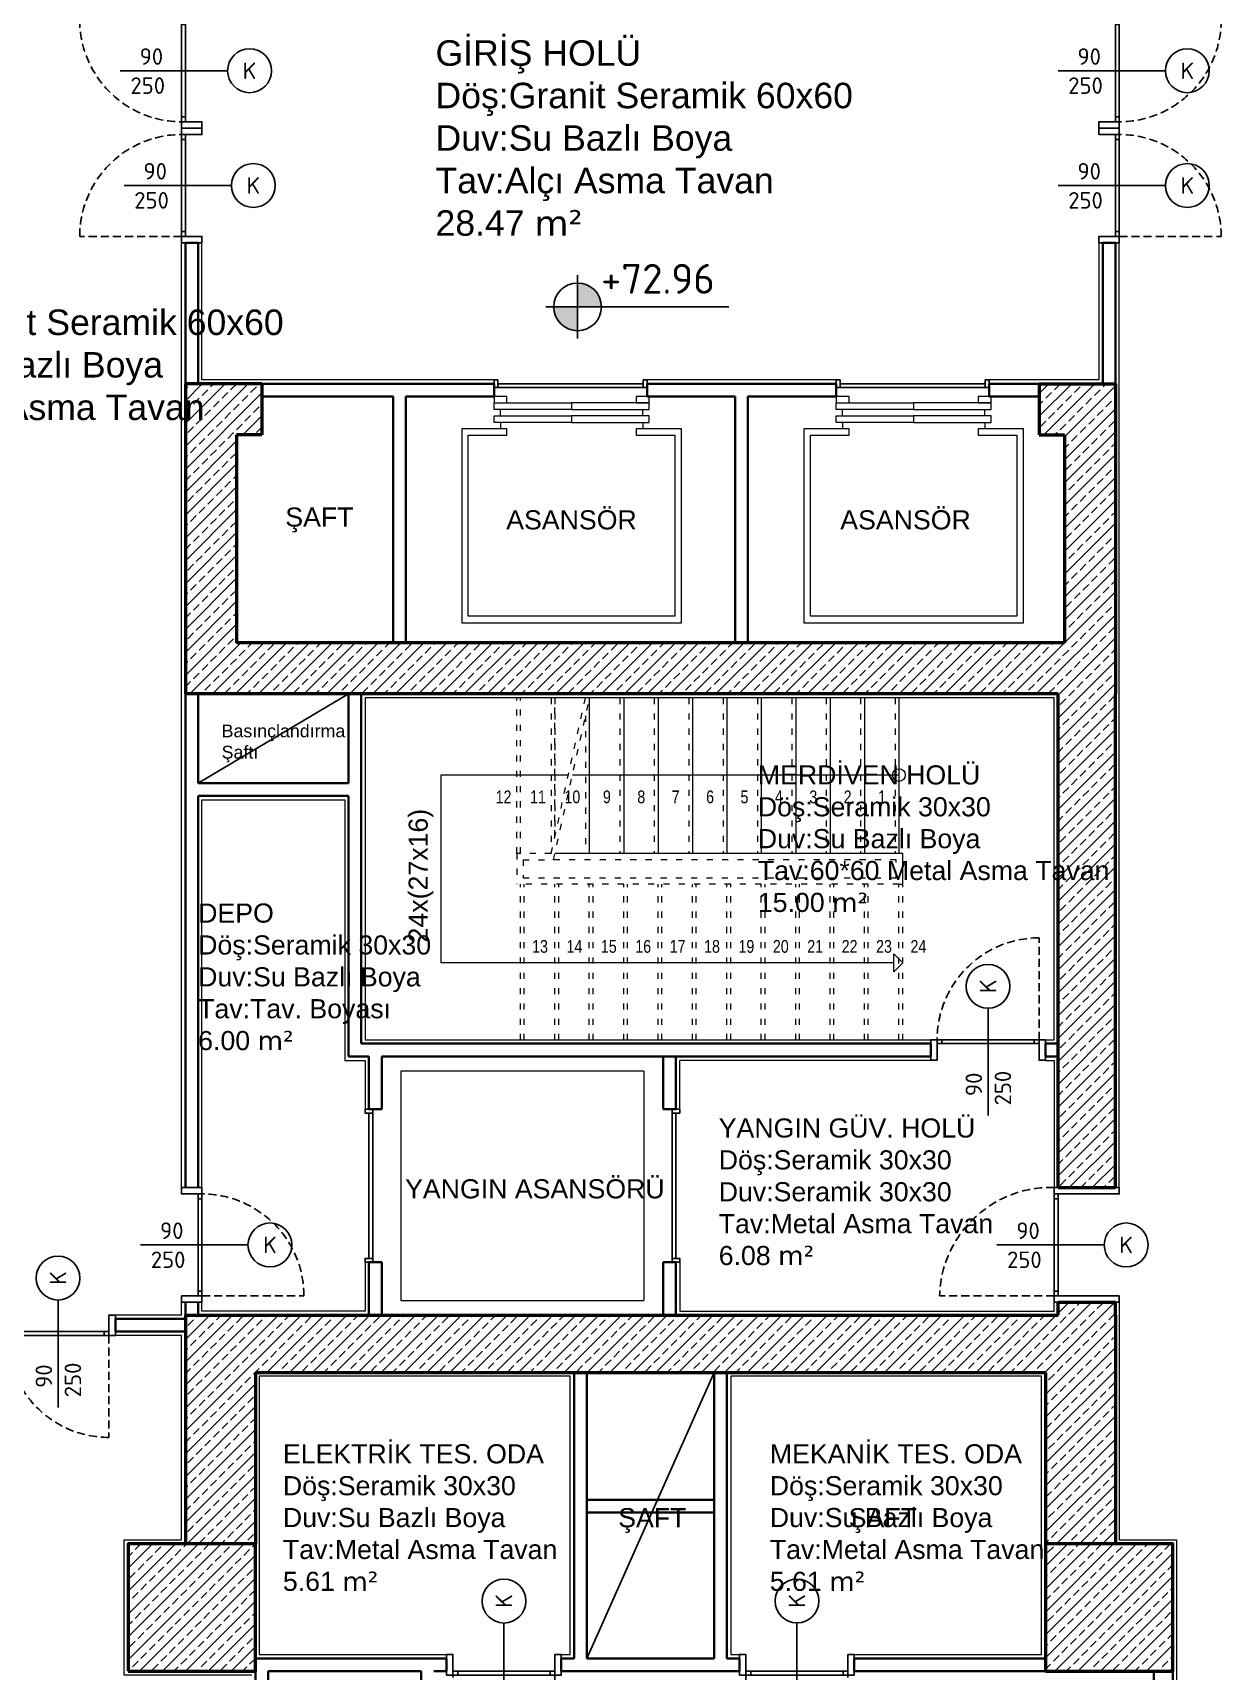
# Model space of a CAD drawing. Header units: millimetres. Extents: x 1443065 to 1517367, y 3763150 to 3779068.
# Drawn here: x 1512990 to 1513923, y 3766437 to 3767722 of the extents above; entities that cross this region are included whole.
import ezdxf
from ezdxf.enums import TextEntityAlignment as Align

# ---------------------------------------------------------------- set-up
doc = ezdxf.new("R2010")
doc.units = ezdxf.units.MM
doc.linetypes.add('ACAD_ISO03W100', pattern=[30, 12, -18])
doc.linetypes.add('HIDDEN', pattern=[9.525, 6.35, -3.175])
for name, color, linetype, lineweight in [('dog', 144, 'Continuous', 5), ('DUVAR', 2, 'Continuous', 35), ('MAHAL', 52, 'Continuous', 13), ('MERDIVEN', 4, 'Continuous', 20), ('SIVA', 3, 'Continuous', 9), ('TASIYICI', 170, 'Continuous', 50), ('TEFRIS', 165, 'Continuous', 15)]:
    doc.layers.add(name, color=color, linetype=linetype, lineweight=lineweight)
for name, color, linetype in [('m-DOG_', 4, 'Continuous'), ('m-DOG_gor', 8, 'Continuous'), ('m-TAR_duvar', 8, 'Continuous'), ('m-TFR_', 1, 'Continuous'), ('m-TFR_vitrifiye', 1, 'Continuous'), ('m-YAZ_kot', 7, 'Continuous'), ('m-YAZ_poz', 7, 'Continuous')]:
    doc.layers.add(name, color=color, linetype=linetype)
doc.styles.add('mono', font='isocpeur.ttf')
doc.styles.add('olculer', font='romans.shx', dxfattribs={"width": 0.8})
doc.styles.get("Standard").update_dxf_attribs({"font": 'arial.ttf'})
pattern_1 = [(45, (-82570.414, -4962.345), (-8.98025612, 8.98025612), []), (45, (-82561.433, -4962.345), (-8.98025612, 8.98025612), [6.35, -3.175])]
pattern_2 = [(45, (89503.326, -87954.949), (-8.98025612, 8.98025612), []), (45, (89512.306, -87954.949), (-8.98025612, 8.98025612), [6.35, -3.175])]

# ---------------------------------------------------------------- blocks, each defined once
blk = doc.blocks.new('Asansör')
at = {"layer": 'dog', "extrusion": (-9.21821e-11, 6.3018e-09, 1)}
for points in [[(-50.7, -142), (-50.7, -147), (-86.2, -147), (-86.2, 5.1), (86.2, 5.1), (86.2, -147), (50.7, -147), (50.7, -142), (81.1, -142), (81.1, 0), (-81.1, 0), (-81.1, -142), (-50.7, -142)], [(-55.8, -152.1), (-55.8, -147)], [(55.8, -152.1), (55.8, -147)], [(-55.8, -157.2), (-55.8, -162.3)], [(55.8, -157.2), (55.8, -162.3)]]:
    blk.add_lwpolyline(points, dxfattribs=at)
for points in [[(-60.8, -157.2), (0, -157.2), (0, -152.1), (-60.8, -152.1)], [(60.8, -157.2), (0, -157.2), (0, -152.1), (60.8, -152.1)], [(-60.8, -167.3), (0, -167.3), (0, -162.3), (-60.8, -162.3)], [(60.8, -167.3), (0, -167.3), (0, -162.3), (60.8, -162.3)], [(-60.8, -172.4), (-60.8, -167.3), (-50.7, -167.3), (-50.7, -172.4)], [(50.7, -172.4), (50.7, -167.3), (60.8, -167.3), (60.8, -172.4)]]:
    blk.add_lwpolyline(points, close=True, dxfattribs=at)
blk = doc.blocks.new('Perde Kapı')
at = {"layer": 'm-DOG_', "linetype": 'HIDDEN'}
blk.add_line((5, 26), (5, 116), dxfattribs=at)
at = {"layer": 'm-DOG_'}
for p, q in [((8.8, 23), (8.8, 26)), ((81.2, 23), (81.2, 26))]:
    blk.add_line(p, q, dxfattribs=at)
for points in [[(0, -25), (5, -25), (5, 26), (0, 26)], [(5, 26), (85, 26), (85, 23), (5, 23)], [(90, -25), (85, -25), (85, 26), (90, 26)]]:
    blk.add_lwpolyline(points, close=True, dxfattribs=at)
at = {"layer": 'm-DOG_', "linetype": 'HIDDEN'}
blk.add_arc((2.7, 28.7), 87.4, 358.2588, 88.4682, dxfattribs=at)
blk = doc.blocks.new('m-penpoz')
blk.add_line((0, -1.625), (0, 0))
blk.add_circle((0, 0.332), 0.332)
blk.add_attdef('POZNO', text='', height=0.18).set_placement((0, 0.332), align=Align.MIDDLE)
blk.add_attdef('HEIGHT', text='', height=0.18, rotation=90).set_placement((0.069, -1.625), align=Align.TOP_LEFT)
blk.add_attdef('WIDTH', text='', height=0.18, rotation=90).set_placement((0, -1.625), align=Align.BOTTOM_LEFT)
blk = doc.blocks.new('90lık Kqpı')
at = {"layer": 'm-DOG_', "linetype": 'HIDDEN'}
blk.add_line((-8, -5), (-88, -5), dxfattribs=at)
at = {"layer": 'm-DOG_'}
for p, q in [((-5, -8.8), (-8, -8.8)), ((-5, -81.2), (-8, -81.2))]:
    blk.add_line(p, q, dxfattribs=at)
for points in [[(8, 0), (8, -5), (-8, -5), (-8, 0)], [(-8, -5), (-8, -85), (-5, -85), (-5, -5)], [(8, -90), (8, -85), (-8, -85), (-8, -90)]]:
    blk.add_lwpolyline(points, close=True, dxfattribs=at)
at = {"layer": 'm-DOG_', "linetype": 'HIDDEN'}
blk.add_arc((-8, -5), 80, 180, 270, dxfattribs=at)
blk = doc.blocks.new('m-plankot')
h = blk.add_hatch(color=256)
h.paths.add_polyline_path([(0, 0.144), (0, 0), (0.144, 0, 0.414214)])
h.paths.add_polyline_path([(0, -0.144), (0, 0), (-0.144, 0, 0.414214)])
for p, q in [((0, 0.192), (0, -0.192)), ((0.9136, 0), (-0.192, 0))]:
    blk.add_line(p, q)
blk.add_circle((0, 0), 0.144)
blk.add_attdef('INCEKOT', (0.1868, 0.1), '', height=0.18)
blk.add_attdef('KABAKOT', text='', height=0.18).set_placement((0.1868, -0.1), align=Align.TOP_LEFT)

msp = doc.modelspace()

# ---------------------------------------------------------------- hatches: boundary and pattern name
at = {"layer": 'm-TAR_duvar'}
h = msp.add_hatch(dxfattribs=at)
h.set_pattern_fill('ANSI33', color=256, scale=2)
h.set_pattern_definition(pattern_2)
h.paths.add_polyline_path([(1513840.3, 3767446.6), (1513780.3, 3767446.6), (1513780.3, 3767406.6), (1513800.3, 3767406.6), (1513800.3, 3767243.3), (1513150.3, 3767243.3), (1513150.3, 3767406.6), (1513170.3, 3767406.6), (1513170.3, 3767446.6), (1513110.3, 3767446.6), (1513110.3, 3767203.2), (1513840.3, 3767203.2)])
h.paths.add_polyline_path([(1513840.3, 3767203.2), (1513795.3, 3767203.2), (1513795.3, 3766816), (1513840.3, 3766816)])
h = msp.add_hatch(dxfattribs=at)
h.set_pattern_fill('ANSI33', color=256, scale=2)
h.set_pattern_definition(pattern_2)
h.paths.add_polyline_path([(1513840.3, 3766716), (1513840.3, 3766726), (1513795.3, 3766726), (1513795.3, 3766716), (1513110.3, 3766716), (1513110.3, 3766536.6), (1513165.3, 3766536.6), (1513165.3, 3766671), (1513785.3, 3766671), (1513785.3, 3766536.6), (1513840.3, 3766536.6)])
h = msp.add_hatch(dxfattribs=at)
h.set_pattern_fill('ANSI33', color=256, scale=2)
h.set_pattern_definition(pattern_1)
h.paths.add_polyline_path([(1513165.1, 3766536.6), (1513065.1, 3766536.6), (1513065.1, 3766436.6), (1513165.1, 3766436.6)])
h = msp.add_hatch(dxfattribs=at)
h.set_pattern_fill('ANSI33', color=256, scale=2)
h.set_pattern_definition(pattern_1)
h.paths.add_polyline_path([(1513885.1, 3766536.6), (1513785.1, 3766536.6), (1513785.1, 3766436.6), (1513885.1, 3766436.6)])

# ---------------------------------------------------------------- linework, layer by layer
at = {"layer": 'DUVAR'}
for p, q in [((1513110.1, 3767557.1), (1513110.1, 3767446.6)), ((1513110.1, 3767557.1), (1513120.1, 3767557.1)), ((1513120.1, 3767557.1), (1513120.1, 3767446.6)), ((1513830.1, 3767446.6), (1513830.1, 3767557.1)), ((1513830.1, 3767557.1), (1513840.1, 3767557.1)), ((1513840.1, 3767446.6), (1513840.1, 3767557.1)), ((1513352.4, 3767446.6), (1513170.1, 3767446.6)), ((1513352.4, 3767436.6), (1513352.4, 3767446.6)), ((1513620.9, 3767446.6), (1513472.4, 3767446.6)), ((1513472.4, 3767436.6), (1513472.4, 3767446.6)), ((1513620.9, 3767436.6), (1513620.9, 3767446.6)), ((1513740.9, 3767436.6), (1513740.9, 3767446.6)), ((1513273.1, 3767436.6), (1513170.1, 3767436.6)), ((1513273.1, 3767436.6), (1513273.1, 3767243.3)), ((1513283.1, 3767436.6), (1513283.1, 3767243.3)), ((1513352.4, 3767436.6), (1513283.1, 3767436.6)), ((1513541.6, 3767436.6), (1513472.4, 3767436.6)), ((1513541.6, 3767243.3), (1513541.6, 3767436.6)), ((1513551.6, 3767243.3), (1513551.6, 3767436.6)), ((1513620.9, 3767436.6), (1513551.6, 3767436.6)), ((1513780.1, 3767436.6), (1513740.9, 3767436.6)), ((1513110.1, 3767203.2), (1513110.1, 3766937.6)), ((1513120.1, 3767203.2), (1513120.1, 3767133.2)), ((1513238.1, 3767203.2), (1513238.1, 3767133.2)), ((1513248.1, 3767203.2), (1513248.1, 3766928.9)), ((1513238.1, 3767133.2), (1513120.1, 3767133.2)), ((1513120.1, 3767123.2), (1513120.1, 3766816)), ((1513238.1, 3767123.2), (1513120.1, 3767123.2)), ((1513238.1, 3767123.2), (1513238.1, 3766928.9)), ((1513110.1, 3766937.6), (1513110.1, 3766816)), ((1513695.1, 3766928.9), (1513248.1, 3766928.9)), ((1513795.1, 3766928.9), (1513785.1, 3766928.9)), ((1513238.1, 3766918.8), (1513254.1, 3766918.8)), ((1513254.1, 3766918.8), (1513254.1, 3766877.4)), ((1513264.3, 3766918.8), (1513273.1, 3766918.8)), ((1513264.3, 3766918.8), (1513695.1, 3766918.8)), ((1513264.3, 3766918.8), (1513264.3, 3766877.4)), ((1513283.3, 3766918.8), (1513570, 3766918.8)), ((1513485, 3766918.8), (1513485, 3766877.4)), ((1513495.1, 3766918.8), (1513495.1, 3766877.4)), ((1513580.1, 3766918.8), (1513695.1, 3766918.8)), ((1513785.1, 3766918.8), (1513795.1, 3766918.8)), ((1513264.3, 3766877.4), (1513254.1, 3766877.4)), ((1513495.1, 3766877.4), (1513485, 3766877.4)), ((1513254.1, 3766757.4), (1513254.1, 3766716)), ((1513264.3, 3766757.4), (1513254.1, 3766757.4)), ((1513264.3, 3766757.4), (1513264.3, 3766716)), ((1513485, 3766757.4), (1513485, 3766716)), ((1513495.1, 3766757.4), (1513485, 3766757.4)), ((1513495.1, 3766757.4), (1513495.1, 3766716)), ((1513110.1, 3766726), (1513110.1, 3766716)), ((1513120.1, 3766726), (1513120.1, 3766716)), ((1513055.1, 3766703), (1513055.1, 3766713)), ((1513110.1, 3766713), (1513055.1, 3766713)), ((1513110.1, 3766703), (1513055.1, 3766703)), ((1513415.1, 3766671), (1513415.1, 3766446.6)), ((1513425.1, 3766671), (1513425.1, 3766446.6)), ((1513525.1, 3766671), (1513525.1, 3766446.6)), ((1513535.1, 3766671), (1513535.1, 3766446.6)), ((1513425.2, 3766571), (1513525.2, 3766571)), ((1513425.2, 3766561), (1513525.2, 3766561)), ((1513315.1, 3766446.6), (1513165.1, 3766446.6)), ((1513315.1, 3766446.6), (1513315.1, 3766436.6)), ((1513415.1, 3766446.6), (1513405.1, 3766446.6)), ((1513405.1, 3766446.6), (1513405.1, 3766436.6)), ((1513525.1, 3766446.6), (1513425.1, 3766446.6)), ((1513545.1, 3766446.6), (1513535.1, 3766446.6)), ((1513545.1, 3766446.6), (1513545.1, 3766436.6)), ((1513785.1, 3766446.6), (1513635.1, 3766446.6)), ((1513635.1, 3766446.6), (1513635.1, 3766436.6)), ((1513165.1, 3766414.6), (1513165.1, 3766436.6)), ((1513295.1, 3766436.6), (1513175.1, 3766436.6)), ((1513175.1, 3766328.6), (1513175.1, 3766436.6)), ((1513295.1, 3766436.6), (1513295.1, 3766328.6)), ((1513315.1, 3766436.6), (1513305.1, 3766436.6)), ((1513545.1, 3766436.6), (1513405.1, 3766436.6)), ((1513785.1, 3766436.6), (1513635.1, 3766436.6)), ((1513870.1, 3766436.6), (1513870.1, 3766426.6)), ((1513885.1, 3766436.6), (1513885.1, 3766426.6))]:
    msp.add_line(p, q, dxfattribs=at)
for points in [[(1513175.1, 3767446.6), (1513352.4, 3767446.6)], [(1513472.4, 3767446.6), (1513620.9, 3767446.6)], [(1513740.9, 3767446.6), (1513780.1, 3767446.6)], [(1513238.1, 3766928.9), (1513238.1, 3766918.8)], [(1513695.1, 3766918.8), (1513695.1, 3766928.9)], [(1513785.1, 3766918.8), (1513785.1, 3766928.9)]]:
    msp.add_lwpolyline(points, dxfattribs=at)
at = {"layer": 'm-DOG_gor', "linetype": 'Continuous'}
for points in [[(1513352.4, 3767443.6), (1513355.4, 3767443.6), (1513355.4, 3767449.6), (1513352.4, 3767449.6)], [(1513469.4, 3767443.6), (1513355.4, 3767443.6), (1513355.4, 3767446.6), (1513469.4, 3767446.6)], [(1513469.4, 3767443.6), (1513472.4, 3767443.6), (1513472.4, 3767449.6), (1513469.4, 3767449.6)], [(1513623.9, 3767443.6), (1513620.9, 3767443.6), (1513620.9, 3767449.6), (1513623.9, 3767449.6)], [(1513623.9, 3767443.6), (1513737.9, 3767443.6), (1513737.9, 3767446.6), (1513623.9, 3767446.6)], [(1513740.9, 3767443.6), (1513737.9, 3767443.6), (1513737.9, 3767449.6), (1513740.9, 3767449.6)], [(1513257.1, 3766877.4), (1513257.1, 3766874.4), (1513251.1, 3766874.4), (1513251.1, 3766877.4)], [(1513257.1, 3766760.4), (1513257.1, 3766874.4), (1513254.1, 3766874.4), (1513254.1, 3766760.4)], [(1513492.1, 3766874.4), (1513492.1, 3766877.4), (1513498.1, 3766877.4), (1513498.1, 3766874.4)], [(1513492.1, 3766874.4), (1513492.1, 3766760.4), (1513495.1, 3766760.4), (1513495.1, 3766874.4)], [(1513257.1, 3766760.4), (1513257.1, 3766757.4), (1513251.1, 3766757.4), (1513251.1, 3766760.4)], [(1513492.1, 3766757.4), (1513492.1, 3766760.4), (1513498.1, 3766760.4), (1513498.1, 3766757.4)]]:
    msp.add_lwpolyline(points, close=True, dxfattribs=at)
at = {"layer": 'm-TFR_'}
msp.add_line((1513425.1, 3766446.6), (1513525.1, 3766671), dxfattribs=at)
at = {"layer": 'm-TFR_vitrifiye'}
for p, q in [((1513120.1, 3767133.2), (1513238.1, 3767203.2)), ((1513875.1, 3766436.6), (1513875.1, 3766436.6))]:
    msp.add_line(p, q, dxfattribs=at)
at = {"layer": 'MERDIVEN', "linetype": 'ACAD_ISO03W100', "ltscale": 0.4}
for p, q in [((1513370.1, 3767078.2), (1513370.1, 3767200)), ((1513373.1, 3767078.2), (1513373.1, 3767200)), ((1513397.1, 3767200), (1513397.1, 3767078.2)), ((1513397.1, 3767078.2), (1513424.1, 3767200)), ((1513399.1, 3767073.1), (1513427.3, 3767200.2)), ((1513400.1, 3767091.7), (1513400.1, 3767200)), ((1513400.1, 3767200), (1513400.1, 3767091.7)), ((1513411.1, 3767203.2), (1513411.1, 3767203.2)), ((1513438.1, 3767203.2), (1513438.1, 3767203.2)), ((1513451.1, 3767200), (1513451.1, 3767078.2)), ((1513465.1, 3767203.2), (1513465.1, 3767203.2)), ((1513478.1, 3767200), (1513478.1, 3767078.2)), ((1513492.1, 3767203.2), (1513492.1, 3767203.2)), ((1513505.1, 3767200), (1513505.1, 3767078.2)), ((1513519.1, 3767203.2), (1513519.1, 3767203.2)), ((1513532.1, 3767200), (1513532.1, 3767078.2)), ((1513546.1, 3767203.2), (1513546.1, 3767203.2)), ((1513559.1, 3767200), (1513559.1, 3767078.2)), ((1513573.1, 3767203.2), (1513573.1, 3767203.2)), ((1513586.1, 3767200), (1513586.1, 3767078.2)), ((1513600.1, 3767203.2), (1513600.1, 3767203.2)), ((1513613.1, 3767200), (1513613.1, 3767078.2)), ((1513627.1, 3767203.2), (1513627.1, 3767203.2)), ((1513640.1, 3767200), (1513640.1, 3767078.2)), ((1513654.1, 3767203.2), (1513654.1, 3767203.2)), ((1513667.1, 3767200), (1513667.1, 3767078.2)), ((1513681.1, 3767203.2), (1513681.1, 3767203.2)), ((1513708.1, 3767203.2), (1513708.1, 3767203.2)), ((1513424.1, 3767186.1), (1513424.1, 3767078.2)), ((1513397.1, 3767078.2), (1513370.1, 3767078.2)), ((1513370.1, 3767078.2), (1513370.1, 3767053.9)), ((1513375.1, 3767073.1), (1513399.1, 3767073.1)), ((1513670.1, 3767053.9), (1513370.1, 3767053.9)), ((1513373.1, 3766931.7), (1513373.1, 3767053.9)), ((1513376.1, 3766931.7), (1513376.1, 3767053.9)), ((1513400.1, 3766931.7), (1513400.1, 3767053.9)), ((1513403.1, 3766931.7), (1513403.1, 3767053.9)), ((1513427.1, 3766931.7), (1513427.1, 3767053.9)), ((1513430.1, 3766931.7), (1513430.1, 3767053.9)), ((1513454.1, 3766931.7), (1513454.1, 3767053.9)), ((1513457.1, 3766931.7), (1513457.1, 3767053.9)), ((1513481.1, 3766931.7), (1513481.1, 3767053.9)), ((1513484.1, 3766931.7), (1513484.1, 3767053.9)), ((1513508.1, 3766931.7), (1513508.1, 3767053.9)), ((1513511.1, 3766931.7), (1513511.1, 3767053.9)), ((1513535.1, 3766931.7), (1513535.1, 3767053.9)), ((1513538.1, 3766931.7), (1513538.1, 3767053.9)), ((1513562.1, 3766931.7), (1513562.1, 3767053.9)), ((1513565.1, 3766931.7), (1513565.1, 3767053.9)), ((1513589.1, 3766931.7), (1513589.1, 3767053.9)), ((1513592.1, 3766931.7), (1513592.1, 3767053.9)), ((1513616.1, 3766931.7), (1513616.1, 3767053.9)), ((1513619.1, 3766931.7), (1513619.1, 3767053.9)), ((1513643.1, 3766931.7), (1513643.1, 3767053.9)), ((1513646.1, 3766931.7), (1513646.1, 3767053.9)), ((1513670.1, 3766931.7), (1513670.1, 3767053.9)), ((1513673.1, 3766931.7), (1513673.1, 3767053.9)), ((1513675.1, 3766928.9), (1513675.1, 3766928.9))]:
    msp.add_line(p, q, dxfattribs=at)
at = {"layer": 'MERDIVEN'}
for p, q in [((1513408.1, 3767203.2), (1513408.1, 3767203.2)), ((1513427.1, 3767200), (1513427.1, 3767078.2)), ((1513435.1, 3767203.2), (1513435.1, 3767203.2)), ((1513454.1, 3767200), (1513454.1, 3767078.2)), ((1513462.1, 3767203.2), (1513462.1, 3767203.2)), ((1513481.1, 3767200), (1513481.1, 3767078.2)), ((1513489.1, 3767203.2), (1513489.1, 3767203.2)), ((1513508.1, 3767200), (1513508.1, 3767078.2)), ((1513516.1, 3767203.2), (1513516.1, 3767203.2)), ((1513535.1, 3767200), (1513535.1, 3767078.2)), ((1513543.1, 3767203.2), (1513543.1, 3767203.2)), ((1513562.1, 3767200), (1513562.1, 3767078.2)), ((1513570.1, 3767203.2), (1513570.1, 3767203.2)), ((1513589.1, 3767200), (1513589.1, 3767078.2)), ((1513597.1, 3767203.2), (1513597.1, 3767203.2)), ((1513616.1, 3767200), (1513616.1, 3767078.2)), ((1513624.1, 3767203.2), (1513624.1, 3767203.2)), ((1513643.1, 3767200), (1513643.1, 3767078.2)), ((1513651.1, 3767203.2), (1513651.1, 3767203.2)), ((1513670.1, 3767200), (1513670.1, 3767078.2)), ((1513678.1, 3767203.2), (1513678.1, 3767203.2)), ((1513705.1, 3767203.2), (1513705.1, 3767203.2)), ((1513373.1, 3767139.6), (1513310.6, 3767139.6)), ((1513310.6, 3767139.6), (1513310.6, 3766992.3)), ((1513410.7, 3767139.6), (1513373.1, 3767139.6)), ((1513670.1, 3767139.6), (1513413.8, 3767139.6)), ((1513673.1, 3767078.2), (1513400.2, 3767078.2)), ((1513673.1, 3767053.9), (1513673.1, 3767078.2)), ((1513670.1, 3767053.9), (1513673.1, 3767053.9)), ((1513673.1, 3766992.3), (1513666.1, 3766999.4)), ((1513666.1, 3766985.2), (1513666.1, 3766999.4)), ((1513666.1, 3766992.3), (1513310.6, 3766992.3)), ((1513673.1, 3766992.3), (1513666.1, 3766985.2)), ((1513678.1, 3766928.9), (1513678.1, 3766928.9)), ((1513470, 3766907.4), (1513279.3, 3766907.4)), ((1513279.3, 3766907.4), (1513279.3, 3766727.4)), ((1513279.3, 3766727.4), (1513470, 3766727.4))]:
    msp.add_line(p, q, dxfattribs=at)
at = {"layer": 'MERDIVEN', "linetype": 'ACAD_ISO03W100', "ltscale": 0.4}
msp.add_lwpolyline([(1513375.1, 3767073.1), (1513375.1, 3767059), (1513668.1, 3767059), (1513668.1, 3767073.1), (1513399.1, 3767073.1)], dxfattribs=at)
at = {"layer": 'MERDIVEN'}
msp.add_lwpolyline([(1513470, 3766907.4), (1513470, 3766727.4)], dxfattribs=at)
msp.add_circle((1513670.1, 3767139.6), 5, dxfattribs=at)
at = {"layer": 'SIVA'}
for p, q in [((1513843.1, 3766816), (1513843.1, 3767557.1)), ((1513620.9, 3767449.6), (1513472.4, 3767449.6)), ((1513107.1, 3766716), (1513050.1, 3766716))]:
    msp.add_line(p, q, dxfattribs=at)
for points in [[(1513107.1, 3766816), (1513107.1, 3767557.1)], [(1513352.4, 3767449.6), (1513123.1, 3767449.6), (1513123.1, 3767557.1)], [(1513827.1, 3767557.1), (1513827.1, 3767449.6), (1513740.9, 3767449.6)], [(1513785.1, 3766931.9), (1513792.1, 3766931.9), (1513792.1, 3767200.2), (1513251.1, 3767200.2), (1513251.1, 3766931.9), (1513695.1, 3766931.9)], [(1513123.1, 3766816), (1513123.1, 3767120.2), (1513235.1, 3767120.2), (1513235.1, 3766915.8), (1513251.1, 3766915.8), (1513251.1, 3766877.4)], [(1513695.1, 3766915.8), (1513498.1, 3766915.8)], [(1513498.1, 3766877.4), (1513498.1, 3766915.8)], [(1513785.1, 3766915.8), (1513792.1, 3766915.8), (1513792.1, 3766816)], [(1513251.1, 3766757.4), (1513251.1, 3766719), (1513123.1, 3766719), (1513123.1, 3766726)], [(1513498.1, 3766757.4), (1513498.1, 3766719)], [(1513107.1, 3766716), (1513107.1, 3766731)], [(1513498.1, 3766719), (1513792.1, 3766719), (1513792.1, 3766726)], [(1513843.1, 3766726), (1513843.1, 3766539.6), (1513888.1, 3766539.6), (1513888.1, 3766426.6)], [(1513162.1, 3766433.6), (1513062.1, 3766433.6), (1513062.1, 3766539.6), (1513107.1, 3766539.6), (1513107.1, 3766700), (1513055.1, 3766700)], [(1513405.1, 3766449.6), (1513412.1, 3766449.6), (1513412.1, 3766668), (1513168.1, 3766668), (1513168.1, 3766449.6), (1513315.1, 3766449.6)], [(1513635.1, 3766449.6), (1513782.1, 3766449.6), (1513782.1, 3766668), (1513538.1, 3766668), (1513538.1, 3766449.6), (1513545.1, 3766449.6)]]:
    msp.add_lwpolyline(points, dxfattribs=at)
at = {"layer": 'TASIYICI'}
for p, q in [((1513110.1, 3767446.6), (1513110.1, 3767203.2)), ((1513170.1, 3767446.6), (1513110.1, 3767446.6)), ((1513170.1, 3767446.6), (1513170.1, 3767406.6)), ((1513780.1, 3767446.6), (1513780.1, 3767406.6)), ((1513780.1, 3767446.6), (1513840.1, 3767446.6)), ((1513840.1, 3767446.6), (1513840.1, 3767203.2)), ((1513150.1, 3767406.6), (1513150.1, 3767243.3)), ((1513170.1, 3767406.6), (1513150.1, 3767406.6)), ((1513780.1, 3767406.6), (1513800.1, 3767406.6)), ((1513800.1, 3767406.6), (1513800.1, 3767243.3)), ((1513800.1, 3767243.3), (1513150.1, 3767243.3)), ((1513795.1, 3767203.2), (1513110.1, 3767203.2)), ((1513795.1, 3766816), (1513795.1, 3767203.2)), ((1513840.1, 3766816), (1513840.1, 3767203.2)), ((1513795.1, 3766816), (1513840.1, 3766816)), ((1513795.1, 3766726), (1513840.1, 3766726)), ((1513795.1, 3766716), (1513795.1, 3766726)), ((1513840.1, 3766716), (1513840.1, 3766726)), ((1513110.1, 3766716), (1513795.1, 3766716)), ((1513110.1, 3766716), (1513110.1, 3766536.6)), ((1513840.1, 3766716), (1513840.1, 3766536.6)), ((1513165.1, 3766671), (1513785.1, 3766671)), ((1513165.1, 3766671), (1513165.1, 3766536.6)), ((1513785.1, 3766671), (1513785.1, 3766536.6))]:
    msp.add_line(p, q, dxfattribs=at)
for points in [[(1513065.1, 3766436.6), (1513165.1, 3766436.6), (1513165.1, 3766536.6), (1513065.1, 3766536.6)], [(1513785.1, 3766436.6), (1513885.1, 3766436.6), (1513885.1, 3766536.6), (1513785.1, 3766536.6)]]:
    msp.add_lwpolyline(points, close=True, dxfattribs=at)

# ---------------------------------------------------------------- block references
at = {"layer": 'm-YAZ_kot'}
ref = msp.add_blockref('m-plankot', (1513417.9, 3767506.9), dxfattribs=dict(at, xscale=129.9375, yscale=129.9375, zscale=129.9375))
ref.add_attrib('INCEKOT', '+72.96', dxfattribs={"layer": '0', "height": 23.39, "rotation": 0, "style": 'mono'}).set_placement((1513436.3, 3767510.2), align=Align.BOTTOM_LEFT)
at = {"layer": 'm-YAZ_poz'}
ref = msp.add_blockref('m-penpoz', (1513143.2, 3767692.1), dxfattribs=dict(at, xscale=51.83999999999998, yscale=51.83999999999998, zscale=51.83999999999998, rotation=270.0004505966874))
ref.add_attrib('WIDTH', '90', dxfattribs={"layer": '0', "height": 12.96, "style": 'mono'}).set_placement((1513092.6, 3767692.9), align=Align.BOTTOM_RIGHT)
ref.add_attrib('HEIGHT', '250', dxfattribs={"layer": '0', "height": 12.96, "style": 'mono'}).set_placement((1513094.1, 3767670.1), align=Align.BOTTOM_RIGHT)
ref.add_attrib('POZNO', 'K', dxfattribs={"layer": '0', "height": 13, "style": 'mono'}).set_placement((1513160.4, 3767692.1), align=Align.MIDDLE_CENTER)
ref = msp.add_blockref('m-penpoz', (1513879.3, 3767692.1), dxfattribs=dict(at, xscale=51.83999999999998, yscale=51.83999999999998, zscale=51.83999999999998, rotation=270.0004505966874))
ref.add_attrib('WIDTH', '90', dxfattribs={"layer": '0', "height": 12.96, "style": 'mono'}).set_placement((1513828.7, 3767692.9), align=Align.BOTTOM_RIGHT)
ref.add_attrib('HEIGHT', '250', dxfattribs={"layer": '0', "height": 12.96, "style": 'mono'}).set_placement((1513830.2, 3767670.1), align=Align.BOTTOM_RIGHT)
ref.add_attrib('POZNO', 'K', dxfattribs={"layer": '0', "height": 13, "style": 'mono'}).set_placement((1513896.5, 3767692.1), align=Align.MIDDLE_CENTER)
ref = msp.add_blockref('m-penpoz', (1513146.2, 3767602.1), dxfattribs=dict(at, xscale=51.83999999999998, yscale=51.83999999999998, zscale=51.83999999999998, rotation=270.0004505966874))
ref.add_attrib('WIDTH', '90', dxfattribs={"layer": '0', "height": 12.96, "style": 'mono'}).set_placement((1513095.6, 3767602.9), align=Align.BOTTOM_RIGHT)
ref.add_attrib('HEIGHT', '250', dxfattribs={"layer": '0', "height": 12.96, "style": 'mono'}).set_placement((1513097.1, 3767580.1), align=Align.BOTTOM_RIGHT)
ref.add_attrib('POZNO', 'K', dxfattribs={"layer": '0', "height": 13, "style": 'mono'}).set_placement((1513163.4, 3767602.1), align=Align.MIDDLE_CENTER)
ref = msp.add_blockref('m-penpoz', (1513879.3, 3767602.1), dxfattribs=dict(at, xscale=51.83999999999998, yscale=51.83999999999998, zscale=51.83999999999998, rotation=270.0004505966874))
ref.add_attrib('WIDTH', '90', dxfattribs={"layer": '0', "height": 12.96, "style": 'mono'}).set_placement((1513828.7, 3767602.9), align=Align.BOTTOM_RIGHT)
ref.add_attrib('HEIGHT', '250', dxfattribs={"layer": '0', "height": 12.96, "style": 'mono'}).set_placement((1513830.2, 3767580.1), align=Align.BOTTOM_RIGHT)
ref.add_attrib('POZNO', 'K', dxfattribs={"layer": '0', "height": 13, "style": 'mono'}).set_placement((1513896.5, 3767602.1), align=Align.MIDDLE_CENTER)
ref = msp.add_blockref('m-penpoz', (1513740.1, 3766956.7), dxfattribs=dict(at, xscale=51.83999999999998, yscale=51.83999999999998, zscale=51.83999999999998, rotation=0.0004505966874107999))
ref.add_attrib('WIDTH', '90', dxfattribs={"layer": '0', "height": 12.96, "rotation": 90, "style": 'mono'}).set_placement((1513739.3, 3766906.2), align=Align.BOTTOM_RIGHT)
ref.add_attrib('HEIGHT', '250', dxfattribs={"layer": '0', "height": 12.96, "rotation": 90, "style": 'mono'}).set_placement((1513762.1, 3766907.6), align=Align.BOTTOM_RIGHT)
ref.add_attrib('POZNO', 'K', dxfattribs={"layer": '0', "height": 13, "rotation": 90, "style": 'mono'}).set_placement((1513740.1, 3766973.9), align=Align.MIDDLE_CENTER)
ref = msp.add_blockref('m-penpoz', (1513159.2, 3766771), dxfattribs=dict(at, xscale=51.83999999999998, yscale=51.83999999999998, zscale=51.83999999999998, rotation=270.0004505966874))
ref.add_attrib('WIDTH', '90', dxfattribs={"layer": '0', "height": 12.96, "style": 'mono'}).set_placement((1513108.6, 3766771.8), align=Align.BOTTOM_RIGHT)
ref.add_attrib('HEIGHT', '250', dxfattribs={"layer": '0', "height": 12.96, "style": 'mono'}).set_placement((1513110.1, 3766749), align=Align.BOTTOM_RIGHT)
ref.add_attrib('POZNO', 'K', dxfattribs={"layer": '0', "height": 13, "style": 'mono'}).set_placement((1513176.4, 3766771), align=Align.MIDDLE_CENTER)
ref = msp.add_blockref('m-penpoz', (1513831.3, 3766771), dxfattribs=dict(at, xscale=51.83999999999998, yscale=51.83999999999998, zscale=51.83999999999998, rotation=270.0004505966874))
ref.add_attrib('WIDTH', '90', dxfattribs={"layer": '0', "height": 12.96, "style": 'mono'}).set_placement((1513780.7, 3766771.8), align=Align.BOTTOM_RIGHT)
ref.add_attrib('HEIGHT', '250', dxfattribs={"layer": '0', "height": 12.96, "style": 'mono'}).set_placement((1513782.2, 3766749), align=Align.BOTTOM_RIGHT)
ref.add_attrib('POZNO', 'K', dxfattribs={"layer": '0', "height": 13, "style": 'mono'}).set_placement((1513848.5, 3766771), align=Align.MIDDLE_CENTER)
ref = msp.add_blockref('m-penpoz', (1513010.1, 3766727.8), dxfattribs=dict(at, xscale=51.83999999999998, yscale=51.83999999999998, zscale=51.83999999999998, rotation=0.0004505966874107999))
ref.add_attrib('WIDTH', '90', dxfattribs={"layer": '0', "height": 12.96, "rotation": 90, "style": 'mono'}).set_placement((1513009.3, 3766677.3), align=Align.BOTTOM_RIGHT)
ref.add_attrib('HEIGHT', '250', dxfattribs={"layer": '0', "height": 12.96, "rotation": 90, "style": 'mono'}).set_placement((1513032.1, 3766678.7), align=Align.BOTTOM_RIGHT)
ref.add_attrib('POZNO', 'K', dxfattribs={"layer": '0', "height": 13, "rotation": 90, "style": 'mono'}).set_placement((1513010.1, 3766745), align=Align.MIDDLE_CENTER)
ref = msp.add_blockref('m-penpoz', (1513360.1, 3766474.4), dxfattribs=dict(at, xscale=51.83999999999998, yscale=51.83999999999998, zscale=51.83999999999998, rotation=0.0004505966874108402))
ref.add_attrib('WIDTH', '90', dxfattribs={"layer": '0', "height": 12.96, "rotation": 90, "style": 'mono'}).set_placement((1513359.3, 3766423.9), align=Align.BOTTOM_RIGHT)
ref.add_attrib('HEIGHT', '250', dxfattribs={"layer": '0', "height": 12.96, "rotation": 90, "style": 'mono'}).set_placement((1513382.1, 3766425.3), align=Align.BOTTOM_RIGHT)
ref.add_attrib('POZNO', 'K', dxfattribs={"layer": '0', "height": 13, "rotation": 90, "style": 'mono'}).set_placement((1513360.1, 3766491.6), align=Align.MIDDLE_CENTER)
ref = msp.add_blockref('m-penpoz', (1513590.1, 3766474.5), dxfattribs=dict(at, xscale=51.83999999999998, yscale=51.83999999999998, zscale=51.83999999999998, rotation=0.0004505966874108402))
ref.add_attrib('WIDTH', '90', dxfattribs={"layer": '0', "height": 12.96, "rotation": 90, "style": 'mono'}).set_placement((1513589.3, 3766423.9), align=Align.BOTTOM_RIGHT)
ref.add_attrib('HEIGHT', '250', dxfattribs={"layer": '0', "height": 12.96, "rotation": 90, "style": 'mono'}).set_placement((1513612.1, 3766425.3), align=Align.BOTTOM_RIGHT)
ref.add_attrib('POZNO', 'K', dxfattribs={"layer": '0', "height": 13, "rotation": 90, "style": 'mono'}).set_placement((1513590.1, 3766491.7), align=Align.MIDDLE_CENTER)
at = {"layer": 'SIVA', "xscale": -1, "rotation": 180}
for p in [(1513413.2, 3767264.2, 0), (1513681.7, 3767264.2, 0)]:
    msp.add_blockref('Asansör', p, dxfattribs=at)
at = {"layer": 'SIVA', "rotation": 90}
msp.add_blockref('Perde Kapı', (1513818.1, 3766726), dxfattribs=at)
at = {"layer": 'TEFRIS', "color": 6, "lineweight": 18}
msp.add_blockref('90lık Kqpı', (1513115.1, 3767737.1), dxfattribs=at)
at = {"layer": 'TEFRIS', "color": 6, "lineweight": 18, "xscale": -1}
msp.add_blockref('90lık Kqpı', (1513835.1, 3767737.1), dxfattribs=at)
for p, rotation in [((1513115.1, 3767557.1), 180), ((1513055.1, 3766708), 270), ((1513405.1, 3766441.6), 270)]:
    msp.add_blockref('90lık Kqpı', p, dxfattribs=dict(at, rotation=rotation))
at = {"layer": 'TEFRIS', "color": 6, "lineweight": 18}
for p, rotation in [((1513835.1, 3767557.1), 180), ((1513785.1, 3766923.9), 270), ((1513115.1, 3766726), 180), ((1513545.1, 3766441.6), 90.00000000000001)]:
    msp.add_blockref('90lık Kqpı', p, dxfattribs=dict(at, rotation=rotation))

# ---------------------------------------------------------------- texts
at = {"char_height": 10, "width": 299.831, "attachment_point": 1, "style": 'olculer'}
for s, insert in [('{\\f@Arial Unicode MS|b0|i0|c162|p34;12}', (1513353.6, 3767127.5)), ('{\\f@Arial Unicode MS|b0|i0|c162|p34;11}', (1513380.6, 3767127.5)), ('{\\f@Arial Unicode MS|b0|i0|c162|p34;10}', (1513407.6, 3767127.5)), ('{\\f@Arial Unicode MS|b0|i0|c162|p34;9}', (1513437.8, 3767127.5)), ('{\\f@Arial Unicode MS|b0|i0|c162|p34;8}', (1513464.8, 3767127.5)), ('{\\f@Arial Unicode MS|b0|i0|c162|p34;7}', (1513491.8, 3767127.5)), ('{\\f@Arial Unicode MS|b0|i0|c162|p34;6}', (1513518.8, 3767127.5)), ('{\\f@Arial Unicode MS|b0|i0|c162|p34;5}', (1513545.8, 3767127.5)), ('{\\f@Arial Unicode MS|b0|i0|c162|p34;4}', (1513572.8, 3767127.5)), ('{\\f@Arial Unicode MS|b0|i0|c162|p34;3}', (1513599.8, 3767127.5)), ('{\\f@Arial Unicode MS|b0|i0|c162|p34;2}', (1513626.8, 3767127.5)), ('{\\f@Arial Unicode MS|b0|i0|c162|p34;1}', (1513653.8, 3767127.5)), ('{\\f@Arial Unicode MS|b0|i0|c162|p34;13}', (1513382.2, 3767010.2)), ('{\\f@Arial Unicode MS|b0|i0|c162|p34;14}', (1513409.2, 3767010.2)), ('{\\f@Arial Unicode MS|b0|i0|c162|p34;15}', (1513436.2, 3767010.2)), ('{\\f@Arial Unicode MS|b0|i0|c162|p34;16}', (1513463.2, 3767010.2)), ('{\\f@Arial Unicode MS|b0|i0|c162|p34;17}', (1513490.2, 3767010.2)), ('{\\f@Arial Unicode MS|b0|i0|c162|p34;18}', (1513517.2, 3767010.2)), ('{\\f@Arial Unicode MS|b0|i0|c162|p34;19}', (1513544.2, 3767010.2)), ('{\\f@Arial Unicode MS|b0|i0|c162|p34;20}', (1513571.2, 3767010.2)), ('{\\f@Arial Unicode MS|b0|i0|c162|p34;21}', (1513598.2, 3767010.2)), ('{\\f@Arial Unicode MS|b0|i0|c162|p34;22}', (1513625.2, 3767010.2)), ('{\\f@Arial Unicode MS|b0|i0|c162|p34;23}', (1513652.2, 3767010.2)), ('{\\f@Arial Unicode MS|b0|i0|c162|p34;24}', (1513679.2, 3767010.2))]:
    msp.add_mtext(s, dxfattribs=dict(at, insert=insert))
at = {"layer": 'MAHAL', "attachment_point": 7}
for s, insert, char_height, width in [('\\pt220;{\\f@Arial Unicode MS|b0|i0|c162|p34;G}İ{\\f@Arial Unicode MS|b0|i0|c162|p34;R}İŞ{\\f@Arial Unicode MS|b0|i0|c162|p34; HOLÜ\\P\\ptz;Dö}ş{\\f@Arial Unicode MS|b0|i0|c162|p34;:Granit Seramik 60x60\\PDuv:Su Bazl}ı{\\f@Arial Unicode MS|b0|i0|c162|p34; Boya\\PTav:Alç}ı{\\f@Arial Unicode MS|b0|i0|c162|p34; Asma Tavan\\P28.47 \\fVerdana|b0|i0|c162|p34;m²}', (1513306.4, 3767562.4), 20, 346.994), ('{\\f@Arial Unicode MS|b0|i0|c162|p34;HOL\\PDöş:Granit Seramik 60x60\\PDuv:Su Bazlı Boya\\PTav:Alçı Asma Tavan\\P45.11 \\fVerdana|b0|i0|c162|p34;m²}', (1512859.6, 3767384.5), 20, 346.994), ('{\\f@Arial Unicode MS|b0|i0|c162|p34;ŞAFT}', (1513188.5, 3767329.9), 15, 207.148), ('{\\f@Arial Unicode MS|b0|i0|c162|p34;ASANSÖR}', (1513361.9, 3767332.1), 15, 207.148), ('{\\f@Arial Unicode MS|b0|i0|c162|p34;ASANSÖR}', (1513624.1, 3767332.1), 15, 207.148), ('{\\f@Arial Unicode MS|b0|i0|c162|p34;Basınçlandırma\\PŞaftı}', (1513138.5, 3767149.5), 10, 73.636), ('{\\f@Arial Unicode MS|b0|i0|c162|p34;MERDİVEN HOLÜ\\PDöş:Seramik 30x30\\PDuv:Su Bazlı Boya\\PTav:60*60 Metal Asma Tavan\\P15.00 \\fVerdana|b0|i0|c162|p34;m²}', (1513559.4, 3767032), 15, 966.459), ('{\\f@Arial Unicode MS|b0|i0|c162|p34;DEPO\\PDö\\fArial|b0|i0|c162|p34;ş\\f@Arial Unicode MS|b0|i0|c162|p34;:Seramik 30x30\\PDuv:Su Bazl\\fArial|b0|i0|c162|p34;ı\\f@Arial Unicode MS|b0|i0|c162|p34; Boya\\PTav:Tav. Boyas\\fArial|b0|i0|c162|p34;ı\\f@Arial Unicode MS|b0|i0|c162|p34;\\P6.00 \\fVerdana|b0|i0|c162|p34;m²}', (1513120.1, 3766923.6), 15, 228.79), ('{\\f@Arial Unicode MS|b0|i0|c162|p34;YANGIN GÜV. HOLÜ\\PDö\\fArial|b0|i0|c162|p34;ş\\f@Arial Unicode MS|b0|i0|c162|p34;:Seramik 30x30\\PDuv:Seramik 30x30\\PTav:Metal Asma Tavan\\P6.08 \\fVerdana|b0|i0|c162|p34;m²}', (1513528.7, 3766755), 15, 249.703), ('{\\f@Arial Unicode MS|b0|i0|c162|p34;YANGIN ASANSÖRÜ}', (1513282.5, 3766807.3), 15, 218.66), ('{\\f@Arial Unicode MS|b0|i0|c162|p34;ELEKTRİK TES. ODA\\PDöş:Seramik 30x30\\PDuv:Su Bazlı Boya\\PTav:Metal Asma Tavan\\P5.61 \\fVerdana|b0|i0|c162|p34;m²}', (1513186.6, 3766499.4), 15, 275.733), ('{\\f@Arial Unicode MS|b0|i0|c162|p34;MEKANİK TES. ODA\\PDöş:Seramik 30x30\\PDuv:Su Bazlı Boya\\PTav:Metal Asma Tavan\\P5.61 \\fVerdana|b0|i0|c162|p34;m²}', (1513568.8, 3766499.4), 15, 275.733), ('{\\f@Arial Unicode MS|b0|i0|c162|p34;ŞAFT}', (1513449.8, 3766544.9), 15, 207.148), ('{\\f@Arial Unicode MS|b0|i0|c162|p34;ŞAFT}', (1513630.7, 3766544.9), 15, 207.148)]:
    msp.add_mtext(s, dxfattribs=dict(at, insert=insert, char_height=char_height, width=width))
at = {"layer": 'MAHAL', "insert": (1513304.8, 3767008.3), "char_height": 15, "width": 137.839, "attachment_point": 7, "rotation": 90}
msp.add_mtext('{\\f@Arial Unicode MS|b0|i0|c162|p34;24x(27x16)}', dxfattribs=at)

doc.saveas('drawing.dxf')
